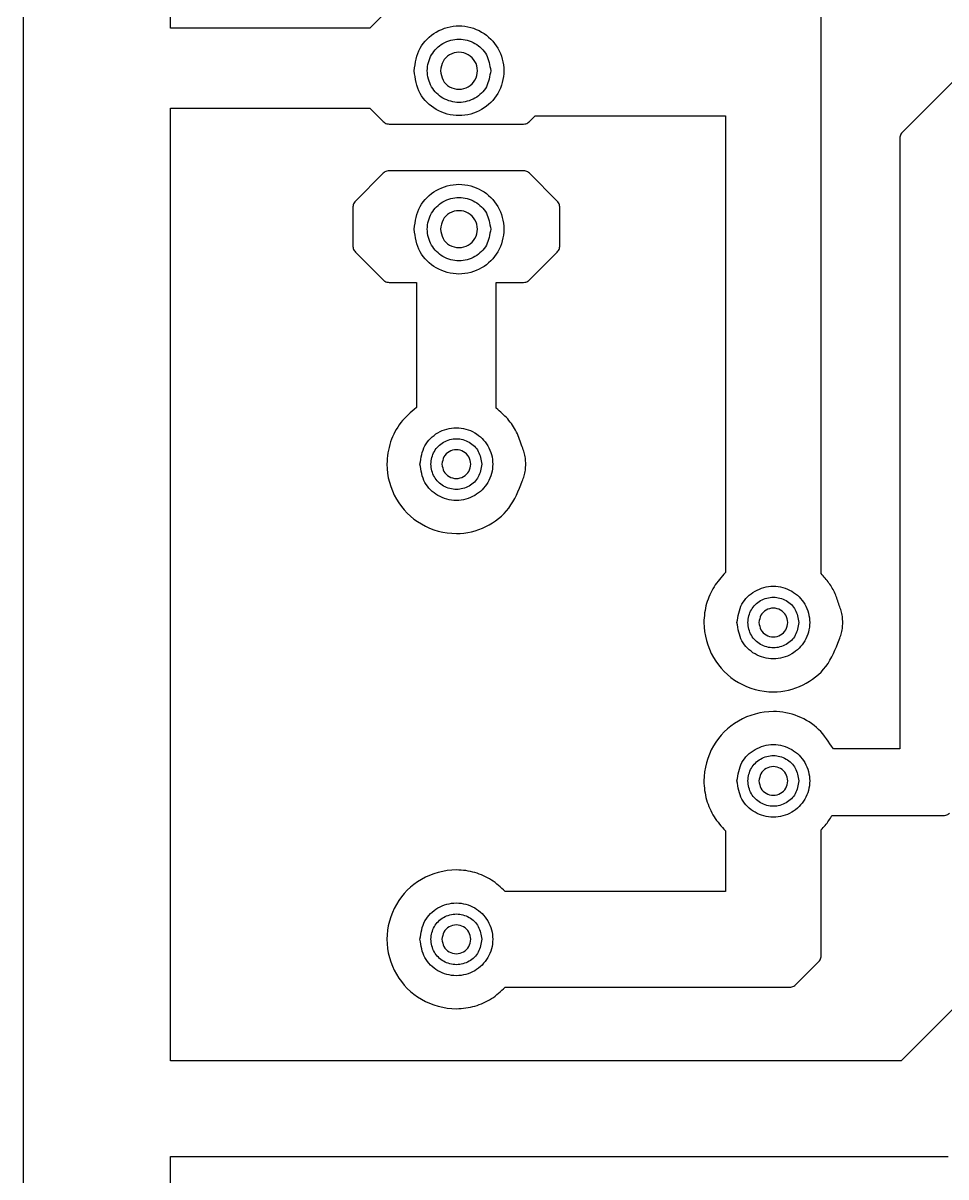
# Model space of a CAD drawing. Extents: x 3 to 107, y 3 to 87.
# Drawn here: x 3.17 to 17.96, y 43.29 to 61.79 of the extents above; entities that cross this region are included whole.
import ezdxf

# ---------------------------------------------------------------- set-up
doc = ezdxf.new("R2010")
doc.units = 0
doc.layers.add('ScottBernardi_VCdelay_PCB', color=7, linetype='CONTINUOUS')

msp = doc.modelspace()

# ---------------------------------------------------------------- linework, layer by layer
at = {"layer": 'ScottBernardi_VCdelay_PCB', "color": 7}
for points in [[(3.175, 2.94005), (107.362272, 2.94005), (107.362272, 86.901161), (3.175, 86.901161), (3.175, 2.94005), (3.175, 2.94005)], [(8.946797, 61.923083), (8.733367, 61.709653), (5.536847, 61.709653), (5.536847, 80.255181), (9.262533, 80.255181), (9.262533, 84.136089), (41.367781, 84.136089), (41.470086, 84.033783), (41.392828, 83.956878)], [(15.964958, 52.963233), (15.964958, 69.175842)], [(18.768836, 61.5442), (18.651008, 61.426372), (17.263181, 60.038544)], [(19.510375, 54.982533), (19.510375, 47.417214), (17.243425, 45.150264), (5.536847, 45.150264), (5.536847, 60.429422), (8.729133, 60.429422), (8.946797, 60.212111)], [(9.040283, 60.173306), (11.195403, 60.173306)], [(11.288889, 60.212111), (11.379553, 60.302422), (14.430375, 60.302422), (14.430375, 52.980872)], [(17.224375, 59.945058), (17.224375, 50.153006), (16.158986, 50.153006)], [(11.195403, 59.421889), (9.040283, 59.421889)], [(8.946797, 59.383083), (8.500181, 58.936819)], [(11.735506, 58.936819), (11.288889, 59.383083)], [(8.461375, 58.843333), (8.461375, 58.211861)], [(11.774311, 58.211861), (11.774311, 58.843333)], [(8.500181, 58.118375), (8.946797, 57.672111)], [(11.288889, 57.672111), (11.735506, 58.118375)], [(9.040283, 57.633306), (9.477375, 57.633306), (9.477375, 57.633306)], [(9.477375, 57.633306), (9.477375, 55.625647)], [(10.757958, 55.615417), (10.757958, 57.633306), (11.195403, 57.633306)], [(16.136408, 49.084089), (17.925344, 49.084089)], [(15.964958, 46.836542), (15.964958, 48.855842)], [(14.430375, 48.838203), (14.430375, 47.867006), (10.902244, 47.867006)], [(15.554325, 46.371228), (15.926153, 46.743056)], [(10.902244, 46.332422), (15.460839, 46.332422)], [(26.352147, 12.254089), (28.967289, 12.254089), (29.924375, 11.297003), (29.924375, 5.9563), (9.262533, 5.9563), (9.262533, 8.878711), (5.536847, 8.878711), (5.536847, 43.616033), (18.000486, 43.616033)]]:
    msp.add_lwpolyline(points, dxfattribs=at)
for points, knots in [([(9.440333, 61.027381), (9.460187, 60.900607), (9.499326, 60.650686), (9.785747, 60.375636), (10.159337, 60.27326), (10.536867, 60.375636), (10.811694, 60.650686), (10.914146, 61.027381), (10.811694, 61.404075), (10.536867, 61.679125), (10.159337, 61.781501), (9.785747, 61.679125), (9.499326, 61.404075), (9.460187, 61.154154), (9.440333, 61.027381)], [0, 0, 0, 0, 0.376067, 0.741375, 1.117442, 1.493509, 1.858817, 2.234884, 2.610951, 2.976259, 3.352326, 3.728393, 4.093701, 4.469767, 4.469767, 4.469767, 4.469767]), ([(10.668, 61.027381), (10.654025, 61.116917), (10.626485, 61.293356), (10.424258, 61.487586), (10.160467, 61.559634), (9.893903, 61.487586), (9.69983, 61.293356), (9.627728, 61.027381), (9.69983, 60.761405), (9.893903, 60.567175), (10.160467, 60.495127), (10.424258, 60.567175), (10.626485, 60.761405), (10.654025, 60.937845), (10.668, 61.027381)], [0, 0, 0, 0, 0.265574, 0.523341, 0.788916, 1.05449, 1.312257, 1.577831, 1.843406, 2.101172, 2.366747, 2.632321, 2.890088, 3.155662, 3.155662, 3.155662, 3.155662]), ([(9.863667, 61.027381), (9.871852, 61.079568), (9.887991, 61.182468), (10.005919, 61.295713), (10.15977, 61.337905), (10.31527, 61.29577), (10.428403, 61.182449), (10.4705, 61.027381), (10.428403, 60.872312), (10.31527, 60.758991), (10.15977, 60.716856), (10.005919, 60.759048), (9.887991, 60.872293), (9.871852, 60.975193), (9.863667, 61.027381)], [0, 0, 0, 0, 0.15482, 0.305267, 0.460088, 0.615059, 0.765451, 0.920251, 1.075051, 1.225442, 1.380414, 1.535234, 1.685681, 1.840501, 1.840501, 1.840501, 1.840501]), ([(8.946797, 60.212111), (8.955573, 60.204601), (8.973074, 60.189623), (9.005659, 60.176036), (9.028696, 60.174219), (9.040283, 60.173306)], [0, 0, 0, 0, 0.034522, 0.068845, 0.103576, 0.103576, 0.103576, 0.103576]), ([(11.195403, 60.173306), (11.20699, 60.174219), (11.230028, 60.176036), (11.262612, 60.189623), (11.280113, 60.204601), (11.288889, 60.212111)], [0, 0, 0, 0, 0.034731, 0.069054, 0.103576, 0.103576, 0.103576, 0.103576]), ([(17.263181, 60.038544), (17.255676, 60.029685), (17.240751, 60.012065), (17.227129, 59.979528), (17.225295, 59.956568), (17.224375, 59.945058)], [0, 0, 0, 0, 0.034709, 0.069032, 0.10353, 0.10353, 0.10353, 0.10353]), ([(9.040283, 59.421889), (9.0287, 59.420999), (9.005676, 59.419229), (8.973009, 59.405751), (8.955562, 59.390663), (8.946797, 59.383083)], [0, 0, 0, 0, 0.034721, 0.069014, 0.103632, 0.103632, 0.103632, 0.103632]), ([(11.288889, 59.383083), (11.280124, 59.390663), (11.262677, 59.405751), (11.23001, 59.419229), (11.206986, 59.420999), (11.195403, 59.421889)], [0, 0, 0, 0, 0.034618, 0.068911, 0.103632, 0.103632, 0.103632, 0.103632]), ([(9.440333, 58.487381), (9.460187, 58.360607), (9.499326, 58.110686), (9.785747, 57.835636), (10.159337, 57.73326), (10.536867, 57.835636), (10.811694, 58.110686), (10.914146, 58.487381), (10.811694, 58.864075), (10.536867, 59.139125), (10.159337, 59.241501), (9.785747, 59.139125), (9.499326, 58.864075), (9.460187, 58.614154), (9.440333, 58.487381)], [0, 0, 0, 0, 0.376067, 0.741375, 1.117442, 1.493509, 1.858817, 2.234884, 2.610951, 2.976259, 3.352326, 3.728393, 4.093701, 4.469767, 4.469767, 4.469767, 4.469767]), ([(8.500181, 58.936819), (8.49267, 58.928044), (8.477693, 58.910543), (8.464105, 58.877958), (8.462289, 58.85492), (8.461375, 58.843333)], [0, 0, 0, 0, 0.034522, 0.068845, 0.103576, 0.103576, 0.103576, 0.103576]), ([(10.668, 58.487381), (10.654025, 58.576917), (10.626485, 58.753356), (10.424258, 58.947586), (10.160467, 59.019634), (9.893903, 58.947586), (9.69983, 58.753356), (9.627728, 58.487381), (9.69983, 58.221405), (9.893903, 58.027175), (10.160467, 57.955127), (10.424258, 58.027175), (10.626485, 58.221405), (10.654025, 58.397845), (10.668, 58.487381)], [0, 0, 0, 0, 0.265574, 0.523341, 0.788916, 1.05449, 1.312257, 1.577831, 1.843406, 2.101172, 2.366747, 2.632321, 2.890088, 3.155662, 3.155662, 3.155662, 3.155662]), ([(11.774311, 58.843333), (11.773397, 58.85492), (11.771581, 58.877958), (11.757993, 58.910543), (11.743016, 58.928044), (11.735506, 58.936819)], [0, 0, 0, 0, 0.034731, 0.069054, 0.103576, 0.103576, 0.103576, 0.103576]), ([(9.863667, 58.487381), (9.871852, 58.539568), (9.887991, 58.642468), (10.005919, 58.755713), (10.15977, 58.797905), (10.31527, 58.75577), (10.428403, 58.642449), (10.4705, 58.487381), (10.428403, 58.332312), (10.31527, 58.218991), (10.15977, 58.176856), (10.005919, 58.219048), (9.887991, 58.332293), (9.871852, 58.435193), (9.863667, 58.487381)], [0, 0, 0, 0, 0.15482, 0.305267, 0.460088, 0.615059, 0.765451, 0.920251, 1.075051, 1.225442, 1.380414, 1.535234, 1.685681, 1.840501, 1.840501, 1.840501, 1.840501]), ([(8.461375, 58.211861), (8.462295, 58.200352), (8.464129, 58.177392), (8.477751, 58.144854), (8.492676, 58.127234), (8.500181, 58.118375)], [0, 0, 0, 0, 0.034498, 0.068821, 0.10353, 0.10353, 0.10353, 0.10353]), ([(11.735506, 58.118375), (11.74301, 58.127234), (11.757935, 58.144854), (11.771557, 58.177392), (11.773392, 58.200352), (11.774311, 58.211861)], [0, 0, 0, 0, 0.034709, 0.069032, 0.10353, 0.10353, 0.10353, 0.10353]), ([(8.946797, 57.672111), (8.955573, 57.664601), (8.973074, 57.649623), (9.005659, 57.636036), (9.028696, 57.634219), (9.040283, 57.633306)], [0, 0, 0, 0, 0.034522, 0.068845, 0.103576, 0.103576, 0.103576, 0.103576]), ([(11.195403, 57.633306), (11.20699, 57.634219), (11.230028, 57.636036), (11.262612, 57.649623), (11.280113, 57.664601), (11.288889, 57.672111)], [0, 0, 0, 0, 0.034731, 0.069054, 0.103576, 0.103576, 0.103576, 0.103576]), ([(9.477375, 55.625647), (9.388754, 55.550193), (9.210808, 55.398683), (9.045803, 55.077304), (8.972763, 54.647098), (9.11076, 54.137003), (9.535412, 53.713015), (10.087391, 53.56249), (10.602493, 53.683169), (10.996465, 53.99445), (11.114636, 54.293646), (11.174236, 54.444547)], [0, 0, 0, 0, 0.346445, 0.695645, 1.057218, 1.638008, 2.202406, 2.783432, 3.271533, 3.743032, 4.222814, 4.222814, 4.222814, 4.222814]), ([(11.174236, 54.994528), (11.146892, 55.075976), (11.092698, 55.237403), (10.948754, 55.450928), (10.821413, 55.560711), (10.757958, 55.615417)], [0, 0, 0, 0, 0.257016, 0.509396, 0.760065, 0.760065, 0.760065, 0.760065]), ([(9.534878, 54.719361), (9.550968, 54.616785), (9.582697, 54.414508), (9.814629, 54.191924), (10.117164, 54.109019), (10.422904, 54.191946), (10.645616, 54.414456), (10.728782, 54.719517), (10.645687, 55.024654), (10.422971, 55.247464), (10.117163, 55.330412), (9.814564, 55.247486), (9.582612, 55.0246), (9.550945, 54.822105), (9.534878, 54.719361)], [0, 0, 0, 0, 0.304297, 0.600063, 0.904597, 1.209218, 1.505105, 1.809426, 2.114226, 2.410242, 2.71487, 3.01941, 3.315306, 3.620082, 3.620082, 3.620082, 3.620082]), ([(10.524419, 54.719361), (10.513221, 54.791081), (10.491158, 54.932388), (10.329186, 55.087849), (10.118075, 55.145523), (9.904754, 55.08787), (9.749496, 54.932336), (9.691849, 54.719517), (9.749567, 54.506775), (9.904821, 54.35154), (10.118075, 54.293908), (10.329121, 54.351562), (10.491073, 54.50672), (10.513199, 54.647809), (10.524419, 54.719361)], [0, 0, 0, 0, 0.212723, 0.419121, 0.631672, 0.844135, 1.050413, 1.263113, 1.475333, 1.681481, 1.893937, 2.106482, 2.312751, 2.524995, 2.524995, 2.524995, 2.524995]), ([(10.524419, 54.719361), (10.513221, 54.791081), (10.491158, 54.932388), (10.329186, 55.087849), (10.118075, 55.145523), (9.904754, 55.08787), (9.749496, 54.932336), (9.691849, 54.719517), (9.749567, 54.506775), (9.904821, 54.35154), (10.118075, 54.293908), (10.329121, 54.351562), (10.491073, 54.50672), (10.513199, 54.647809), (10.524419, 54.719361)], [0, 0, 0, 0, 0.212723, 0.419121, 0.631672, 0.844135, 1.050413, 1.263113, 1.475333, 1.681481, 1.893937, 2.106482, 2.312751, 2.524995, 2.524995, 2.524995, 2.524995]), ([(11.174236, 54.444547), (11.185142, 54.473328), (11.20715, 54.53141), (11.225513, 54.624045), (11.232229, 54.719417), (11.225527, 54.814797), (11.207125, 54.907538), (11.185139, 54.96569), (11.174236, 54.994528)], [0, 0, 0, 0, 0.0922, 0.186071, 0.282079, 0.378257, 0.47214, 0.564501, 0.564501, 0.564501, 0.564501]), ([(9.887656, 54.719361), (9.893986, 54.759928), (9.906463, 54.839878), (9.997959, 54.927985), (10.117489, 54.960758), (10.238293, 54.927963), (10.326245, 54.839931), (10.359081, 54.719473), (10.326231, 54.599069), (10.238206, 54.511348), (10.117489, 54.478722), (9.998044, 54.511327), (9.906489, 54.599123), (9.893993, 54.678903), (9.887656, 54.719361)], [0, 0, 0, 0, 0.12034, 0.237167, 0.357442, 0.477806, 0.594753, 0.715116, 0.835152, 0.951914, 1.072251, 1.192499, 1.309141, 1.429153, 1.429153, 1.429153, 1.429153]), ([(14.430375, 52.980872), (14.364853, 52.908033), (14.233038, 52.761498), (14.114461, 52.482316), (14.05782, 52.088624), (14.190755, 51.59701), (14.615323, 51.172799), (15.167391, 51.022084), (15.682541, 51.142915), (16.07645, 51.454369), (16.194632, 51.753622), (16.254236, 51.904547)], [0, 0, 0, 0, 0.292295, 0.588027, 0.893704, 1.474822, 2.039405, 2.620458, 3.10858, 3.580186, 4.060049, 4.060049, 4.060049, 4.060049]), ([(16.254236, 52.454528), (16.233863, 52.517995), (16.193434, 52.643943), (16.094406, 52.816464), (16.007986, 52.914448), (15.964958, 52.963233)], [0, 0, 0, 0, 0.199616, 0.396132, 0.590996, 0.590996, 0.590996, 0.590996]), ([(14.614878, 52.179714), (14.630962, 52.077029), (14.662671, 51.874582), (14.894545, 51.651689), (15.197129, 51.568619), (15.502908, 51.651689), (15.725378, 51.874581), (15.808397, 52.179636), (15.725343, 52.484652), (15.502874, 52.707395), (15.197129, 52.790455), (14.894578, 52.707395), (14.662714, 52.484653), (14.630973, 52.282315), (14.614878, 52.179714)], [0, 0, 0, 0, 0.304625, 0.600576, 0.905137, 1.209697, 1.505649, 1.810273, 2.114659, 2.410545, 2.715102, 3.01966, 3.315546, 3.619931, 3.619931, 3.619931, 3.619931]), ([(15.604067, 52.179714), (15.592887, 52.251343), (15.570855, 52.392494), (15.409073, 52.547878), (15.19804, 52.605517), (14.984789, 52.547878), (14.82953, 52.392496), (14.771845, 52.17968), (14.829551, 51.966849), (14.984736, 51.811304), (15.19804, 51.753508), (15.409125, 51.811305), (15.570839, 51.966848), (15.592882, 52.10806), (15.604067, 52.179714)], [0, 0, 0, 0, 0.21246, 0.418673, 0.631132, 0.843592, 1.049805, 1.262265, 1.474813, 1.681146, 1.89363, 2.106113, 2.312447, 2.524995, 2.524995, 2.524995, 2.524995]), ([(15.604067, 52.179714), (15.592887, 52.251343), (15.570855, 52.392494), (15.409073, 52.547878), (15.19804, 52.605517), (14.984789, 52.547878), (14.82953, 52.392496), (14.771845, 52.17968), (14.829551, 51.966849), (14.984736, 51.811304), (15.19804, 51.753508), (15.409125, 51.811305), (15.570839, 51.966848), (15.592882, 52.10806), (15.604067, 52.179714)], [0, 0, 0, 0, 0.21246, 0.418673, 0.631132, 0.843592, 1.049805, 1.262265, 1.474813, 1.681146, 1.89363, 2.106113, 2.312447, 2.524995, 2.524995, 2.524995, 2.524995]), ([(14.967656, 52.179714), (14.973998, 52.220197), (14.986505, 52.300038), (15.077993, 52.387992), (15.197455, 52.420752), (15.318175, 52.387993), (15.405965, 52.300037), (15.438682, 52.179636), (15.406001, 52.059196), (15.318208, 51.971091), (15.197455, 51.938321), (15.07796, 51.971091), (14.986463, 52.059197), (14.973986, 52.139147), (14.967656, 52.179714)], [0, 0, 0, 0, 0.1201, 0.236862, 0.357134, 0.477407, 0.594168, 0.714269, 0.834609, 0.951435, 1.071711, 1.191986, 1.308813, 1.429153, 1.429153, 1.429153, 1.429153]), ([(16.254236, 51.904547), (16.265116, 51.933384), (16.287055, 51.991533), (16.305249, 52.084295), (16.311838, 52.179658), (16.305236, 52.275012), (16.28708, 52.367669), (16.265119, 52.425748), (16.254236, 52.454528)], [0, 0, 0, 0, 0.092331, 0.18618, 0.282352, 0.378354, 0.47219, 0.56436, 0.56436, 0.56436, 0.56436]), ([(16.158986, 50.153006), (16.087426, 50.263504), (15.944636, 50.483991), (15.598508, 50.700002), (15.139586, 50.789187), (14.615273, 50.646408), (14.190754, 50.222326), (14.057828, 49.730691), (14.114444, 49.336918), (14.233014, 49.057606), (14.36485, 48.911045), (14.430375, 48.838203)], [0, 0, 0, 0, 0.391114, 0.780425, 1.185194, 1.766223, 2.330686, 2.911715, 3.217638, 3.513454, 3.805759, 3.805759, 3.805759, 3.805759]), ([(14.614878, 49.639714), (14.630957, 49.537054), (14.662655, 49.334668), (14.894598, 49.111934), (15.19713, 49.029022), (15.502853, 49.111934), (15.725406, 49.334668), (15.808379, 49.639714), (15.725406, 49.94476), (15.502853, 50.167494), (15.19713, 50.250406), (14.894598, 50.167494), (14.662655, 49.94476), (14.630957, 49.742374), (14.614878, 49.639714)], [0, 0, 0, 0, 0.304537, 0.600368, 0.904904, 1.209441, 1.505272, 1.809809, 2.114345, 2.410176, 2.714713, 3.01925, 3.315081, 3.619618, 3.619618, 3.619618, 3.619618]), ([(15.604067, 49.639714), (15.592887, 49.711343), (15.570855, 49.852494), (15.409073, 50.007878), (15.19804, 50.065517), (14.984789, 50.007878), (14.829531, 49.852494), (14.771849, 49.639714), (14.829531, 49.426933), (14.984789, 49.27155), (15.19804, 49.213911), (15.409073, 49.27155), (15.570855, 49.426933), (15.592887, 49.568085), (15.604067, 49.639714)], [0, 0, 0, 0, 0.21246, 0.418673, 0.631132, 0.843592, 1.049805, 1.262265, 1.474725, 1.680938, 1.893397, 2.105857, 2.31207, 2.52453, 2.52453, 2.52453, 2.52453]), ([(15.604067, 49.639714), (15.592887, 49.711343), (15.570855, 49.852494), (15.409073, 50.007878), (15.19804, 50.065517), (14.984789, 50.007878), (14.829531, 49.852494), (14.771849, 49.639714), (14.829531, 49.426933), (14.984789, 49.27155), (15.19804, 49.213911), (15.409073, 49.27155), (15.570855, 49.426933), (15.592887, 49.568085), (15.604067, 49.639714)], [0, 0, 0, 0, 0.21246, 0.418673, 0.631132, 0.843592, 1.049805, 1.262265, 1.474725, 1.680938, 1.893397, 2.105857, 2.31207, 2.52453, 2.52453, 2.52453, 2.52453]), ([(14.967656, 49.639714), (14.973998, 49.680197), (14.986505, 49.760038), (15.077993, 49.847992), (15.197455, 49.880752), (15.318175, 49.847993), (15.405964, 49.760036), (15.438678, 49.63967), (15.406021, 49.519281), (15.318155, 49.431337), (15.197455, 49.398724), (15.078013, 49.431336), (14.986446, 49.519283), (14.973981, 49.599172), (14.967656, 49.639714)], [0, 0, 0, 0, 0.1201, 0.236862, 0.357134, 0.477407, 0.594168, 0.714269, 0.83452, 0.951227, 1.071478, 1.19173, 1.308436, 1.428688, 1.428688, 1.428688, 1.428688]), ([(15.964958, 48.855842), (15.98646, 48.879103), (16.02952, 48.925687), (16.086809, 49.002224), (16.119837, 49.056737), (16.136408, 49.084089)], [0, 0, 0, 0, 0.09499, 0.190229, 0.286139, 0.286139, 0.286139, 0.286139]), ([(17.925344, 49.084089), (17.936928, 49.084979), (17.959951, 49.086749), (17.992619, 49.100227), (18.010066, 49.115315), (18.018831, 49.122894)], [0, 0, 0, 0, 0.034721, 0.069014, 0.103632, 0.103632, 0.103632, 0.103632]), ([(10.902244, 47.867006), (10.831559, 47.932356), (10.689477, 48.063714), (10.41587, 48.183205), (10.025224, 48.239491), (9.5351, 48.106629), (9.11086, 47.681738), (8.952376, 47.099713), (9.110861, 46.517694), (9.535098, 46.092785), (10.025252, 45.959972), (10.415918, 46.01616), (10.689669, 46.135474), (10.831628, 46.266997), (10.902244, 46.332422)], [0, 0, 0, 0, 0.287186, 0.577264, 0.879017, 1.460046, 2.024509, 2.605539, 3.186568, 3.751031, 4.33206, 4.63388, 4.923997, 5.211162, 5.211162, 5.211162, 5.211162]), ([(9.534878, 47.099714), (9.550957, 46.997054), (9.582655, 46.794668), (9.814597, 46.571933), (10.117164, 46.489018), (10.422937, 46.571954), (10.645651, 46.794615), (10.728782, 47.099714), (10.645651, 47.404813), (10.422937, 47.627473), (10.117164, 47.71041), (9.814597, 47.627495), (9.582655, 47.40476), (9.550957, 47.202374), (9.534878, 47.099714)], [0, 0, 0, 0, 0.304537, 0.600368, 0.904904, 1.209529, 1.505481, 1.810041, 2.114602, 2.410553, 2.715178, 3.019714, 3.315546, 3.620082, 3.620082, 3.620082, 3.620082]), ([(10.524419, 47.099714), (10.51321, 47.17135), (10.491116, 47.312547), (10.329153, 47.467857), (10.118075, 47.525521), (9.904788, 47.467879), (9.749531, 47.312494), (9.691849, 47.099714), (9.749531, 46.886934), (9.904788, 46.731549), (10.118075, 46.673907), (10.329153, 46.73157), (10.491116, 46.88688), (10.51321, 47.028078), (10.524419, 47.099714)], [0, 0, 0, 0, 0.212483, 0.418817, 0.631365, 0.843824, 1.050038, 1.262497, 1.474957, 1.68117, 1.89363, 2.106178, 2.312511, 2.524995, 2.524995, 2.524995, 2.524995]), ([(10.524419, 47.099714), (10.51321, 47.17135), (10.491116, 47.312547), (10.329153, 47.467857), (10.118075, 47.525521), (9.904788, 47.467879), (9.749531, 47.312494), (9.691849, 47.099714), (9.749531, 46.886934), (9.904788, 46.731549), (10.118075, 46.673907), (10.329153, 46.73157), (10.491116, 46.88688), (10.51321, 47.028078), (10.524419, 47.099714)], [0, 0, 0, 0, 0.212483, 0.418817, 0.631365, 0.843824, 1.050038, 1.262497, 1.474957, 1.68117, 1.89363, 2.106178, 2.312511, 2.524995, 2.524995, 2.524995, 2.524995]), ([(9.887656, 47.099714), (9.893998, 47.140197), (9.906506, 47.220038), (9.997992, 47.307993), (10.117489, 47.340756), (10.23826, 47.307972), (10.326209, 47.220089), (10.359081, 47.09967), (10.326267, 46.979228), (10.23824, 46.891357), (10.117489, 46.85872), (9.998012, 46.891335), (9.906447, 46.979283), (9.893981, 47.059172), (9.887656, 47.099714)], [0, 0, 0, 0, 0.1201, 0.236862, 0.357134, 0.477495, 0.594377, 0.714501, 0.834777, 0.951603, 1.071943, 1.192195, 1.308901, 1.429153, 1.429153, 1.429153, 1.429153]), ([(15.926153, 46.743056), (15.933664, 46.751858), (15.948644, 46.769416), (15.962196, 46.802003), (15.964036, 46.825009), (15.964958, 46.836542)], [0, 0, 0, 0, 0.034585, 0.06898, 0.103555, 0.103555, 0.103555, 0.103555]), ([(15.460839, 46.332422), (15.472372, 46.333345), (15.495378, 46.335185), (15.527965, 46.348736), (15.545522, 46.363717), (15.554325, 46.371228)], [0, 0, 0, 0, 0.034575, 0.068971, 0.103555, 0.103555, 0.103555, 0.103555])]:
    msp.add_open_spline(points, degree=3, knots=knots, dxfattribs=at)

doc.saveas('drawing.dxf')
